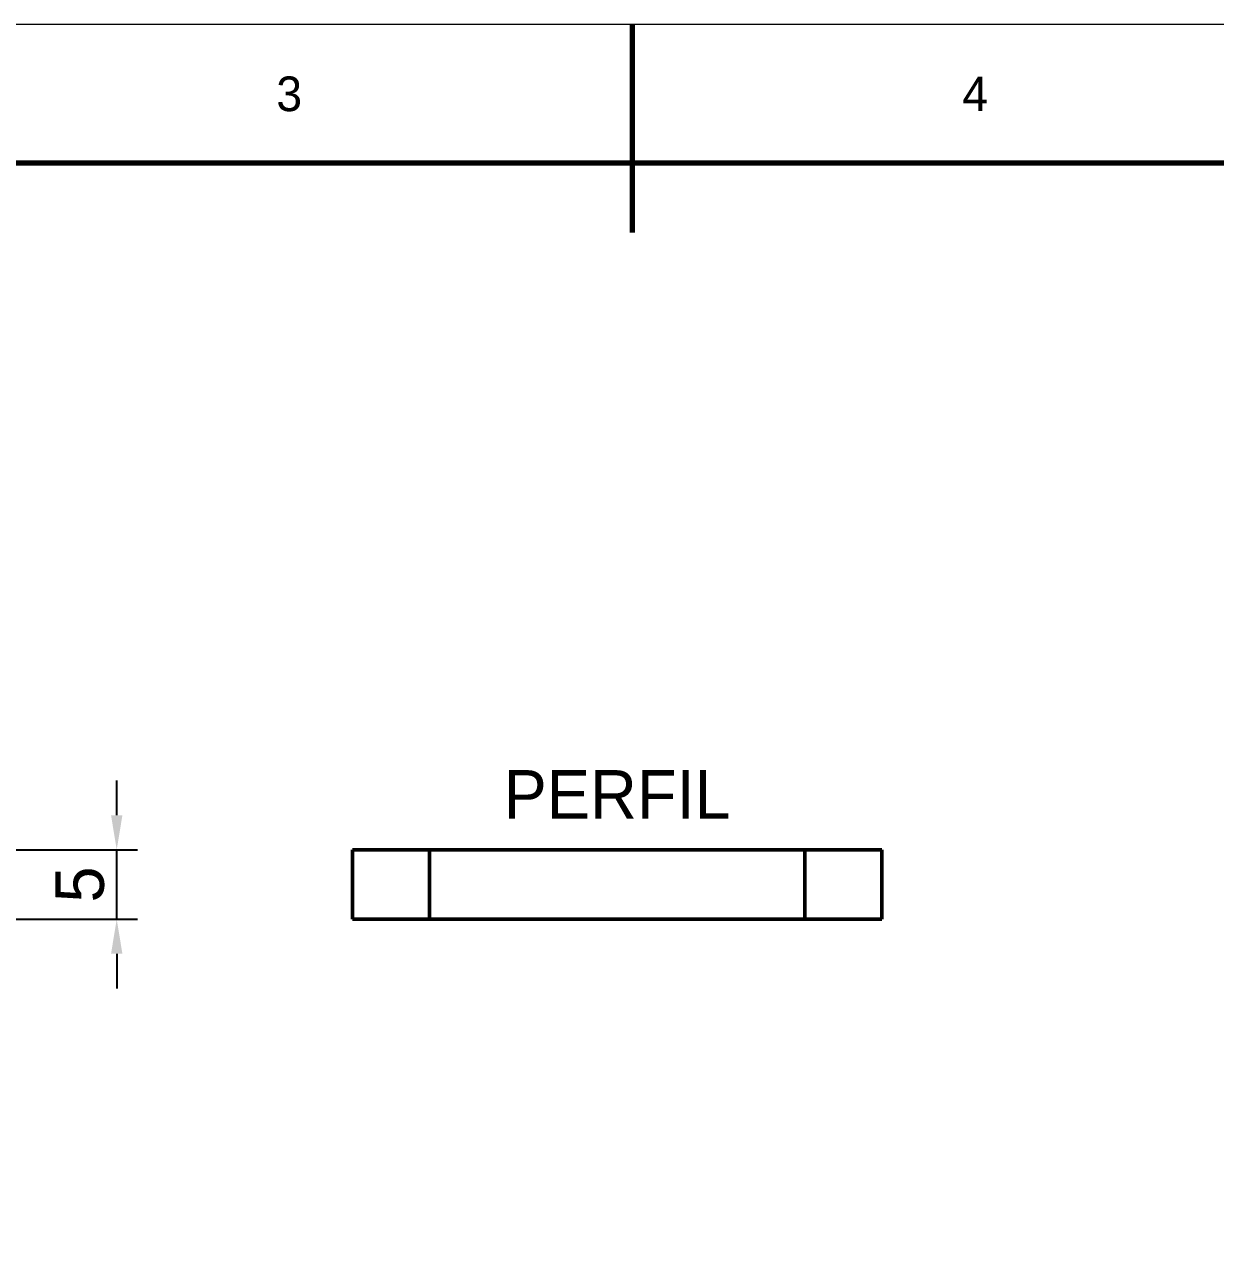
# Model space of a CAD drawing. Header units: millimetres. Extents: x 0 to 297, y 0 to 210.
# Drawn here: x 104.7 to 190.6, y 121.6 to 210 of the extents above; entities that cross this region are included whole.
import ezdxf
from ezdxf.enums import TextEntityAlignment as Align

# ---------------------------------------------------------------- set-up
doc = ezdxf.new("R2010")
doc.units = ezdxf.units.MM
doc.linetypes.add('DASHED', pattern=[1.524, 1.27, -0.254])
for name, color, linetype, lineweight in [('COTAS', 7, 'CONTINUOUS', 25), ('FINA', 7, 'CONTINUOUS', 18), ('NORMA', 7, 'CONTINUOUS', 70), ('OCULTA', 8, 'DASHED', 25), ('TEXTO', 7, 'CONTINUOUS', 25), ('VISIBLE', 7, 'CONTINUOUS', 50)]:
    doc.layers.add(name, color=color, linetype=linetype, lineweight=lineweight)
doc.dimstyles.new('F3D_1000', dxfattribs={"dimtxt": 3.5, "dimasz": 2.5, "dimexe": 1.5, "dimexo": 1, "dimgap": 0.9, "dimtad": 1, "dimdec": 1, "dimdsep": 46, "dimcen": 2.5, "dimazin": 3, "dimtfac": 1, "dimtmove": 0, "dimatfit": 3})

msp = doc.modelspace()

# ---------------------------------------------------------------- linework, layer by layer
at = {"layer": 'FINA'}
msp.add_line((148.5, 200), (148.5, 210), dxfattribs=at)
msp.add_lwpolyline([(0, 0), (297, 0), (297, 210), (0, 210)], close=True, dxfattribs=at)
at = {"layer": 'NORMA'}
msp.add_line((148.5, 210), (148.5, 195), dxfattribs=at)
msp.add_lwpolyline([(20, 10), (287, 10), (287, 200), (20, 200)], close=True, dxfattribs=at)
at = {"layer": 'OCULTA'}
for p, q in [((129.952, 150.464), (128.306, 150.464)), ((131.602, 150.464), (129.952, 150.464)), ((133.256, 150.464), (131.602, 150.464)), ((134.913, 150.464), (133.256, 150.464)), ((134.445, 150.464), (134.441, 150.464)), ((134.459, 150.464), (134.445, 150.464)), ((134.483, 150.464), (134.459, 150.464)), ((134.516, 150.464), (134.483, 150.464)), ((134.557, 150.464), (134.516, 150.464)), ((134.608, 150.464), (134.557, 150.464)), ((134.667, 150.464), (134.608, 150.464)), ((134.735, 150.464), (134.667, 150.464)), ((134.811, 150.464), (134.735, 150.464)), ((134.895, 150.464), (134.811, 150.464)), ((134.987, 150.464), (134.895, 150.464)), ((136.573, 150.464), (134.913, 150.464)), ((135.085, 150.464), (134.987, 150.464)), ((135.19, 150.464), (135.085, 150.464)), ((135.301, 150.464), (135.19, 150.464)), ((135.418, 150.464), (135.301, 150.464)), ((135.541, 150.464), (135.418, 150.464)), ((135.668, 150.464), (135.541, 150.464)), ((135.799, 150.464), (135.668, 150.464)), ((135.933, 150.464), (135.799, 150.464)), ((136.071, 150.464), (135.933, 150.464)), ((136.211, 150.464), (136.071, 150.464)), ((136.353, 150.464), (136.211, 150.464)), ((136.327, 150.464), (136.322, 150.464)), ((136.341, 150.464), (136.327, 150.464)), ((136.364, 150.464), (136.341, 150.464)), ((136.497, 150.464), (136.353, 150.464)), ((136.397, 150.464), (136.364, 150.464)), ((136.439, 150.464), (136.397, 150.464)), ((136.49, 150.464), (136.439, 150.464)), ((136.549, 150.464), (136.49, 150.464)), ((136.641, 150.464), (136.497, 150.464)), ((136.617, 150.464), (136.549, 150.464)), ((138.236, 150.464), (136.573, 150.464)), ((136.693, 150.464), (136.617, 150.464)), ((136.784, 150.464), (136.641, 150.464)), ((136.777, 150.464), (136.693, 150.464)), ((136.868, 150.464), (136.777, 150.464)), ((136.928, 150.464), (136.784, 150.464)), ((136.966, 150.464), (136.868, 150.464)), ((137.07, 150.464), (136.928, 150.464)), ((137.072, 150.464), (136.966, 150.464)), ((137.21, 150.464), (137.07, 150.464)), ((137.183, 150.464), (137.072, 150.464)), ((137.3, 150.464), (137.183, 150.464)), ((137.348, 150.464), (137.21, 150.464)), ((137.422, 150.464), (137.3, 150.464)), ((137.483, 150.464), (137.348, 150.464)), ((137.549, 150.464), (137.422, 150.464)), ((137.483, 150.464), (137.614, 150.464)), ((137.68, 150.464), (137.549, 150.464)), ((137.741, 150.464), (137.614, 150.464)), ((137.815, 150.464), (137.68, 150.464)), ((137.863, 150.464), (137.741, 150.464)), ((137.953, 150.464), (137.815, 150.464)), ((137.863, 150.464), (137.98, 150.464)), ((138.093, 150.464), (137.953, 150.464)), ((138.091, 150.464), (137.98, 150.464)), ((138.196, 150.464), (138.091, 150.464)), ((138.235, 150.464), (138.093, 150.464)), ((138.196, 150.464), (138.295, 150.464)), ((138.378, 150.464), (138.235, 150.464)), ((139.9, 150.464), (138.236, 150.464)), ((138.295, 150.464), (138.386, 150.464)), ((138.522, 150.464), (138.378, 150.464)), ((138.386, 150.464), (138.47, 150.464)), ((138.47, 150.464), (138.546, 150.464)), ((138.666, 150.464), (138.522, 150.464)), ((138.546, 150.464), (138.614, 150.464)), ((138.614, 150.464), (138.673, 150.464)), ((138.809, 150.464), (138.666, 150.464)), ((138.673, 150.464), (138.724, 150.464)), ((138.766, 150.464), (138.724, 150.464)), ((138.766, 150.464), (138.798, 150.464)), ((138.798, 150.464), (138.822, 150.464)), ((138.951, 150.464), (138.809, 150.464)), ((138.822, 150.464), (138.836, 150.464)), ((138.836, 150.464), (138.841, 150.464)), ((139.092, 150.464), (138.951, 150.464)), ((139.229, 150.464), (139.092, 150.464)), ((139.364, 150.464), (139.229, 150.464)), ((139.364, 150.464), (139.495, 150.464)), ((139.622, 150.464), (139.495, 150.464)), ((139.744, 150.464), (139.622, 150.464)), ((139.744, 150.464), (139.861, 150.464)), ((139.973, 150.464), (139.861, 150.464)), ((141.567, 150.464), (139.9, 150.464)), ((139.973, 150.464), (140.078, 150.464)), ((140.078, 150.464), (140.176, 150.464)), ((140.267, 150.464), (140.176, 150.464)), ((140.267, 150.464), (140.351, 150.464)), ((140.351, 150.464), (140.427, 150.464)), ((140.427, 150.464), (140.495, 150.464)), ((140.555, 150.464), (140.495, 150.464)), ((140.555, 150.464), (140.605, 150.464)), ((140.605, 150.464), (140.647, 150.464)), ((140.647, 150.464), (140.68, 150.464)), ((140.68, 150.464), (140.703, 150.464)), ((140.703, 150.464), (140.717, 150.464)), ((140.717, 150.464), (140.722, 150.464)), ((143.234, 150.464), (141.567, 150.464)), ((144.903, 150.464), (143.234, 150.464)), ((146.572, 150.464), (144.903, 150.464)), ((148.242, 150.464), (146.572, 150.464)), ((149.911, 150.464), (148.242, 150.464)), ((151.58, 150.464), (149.911, 150.464)), ((153.247, 150.464), (151.58, 150.464)), ((154.914, 150.464), (153.247, 150.464)), ((154.097, 150.464), (154.092, 150.464)), ((154.111, 150.464), (154.097, 150.464)), ((154.134, 150.464), (154.111, 150.464)), ((154.167, 150.464), (154.134, 150.464)), ((154.209, 150.464), (154.167, 150.464)), ((154.259, 150.464), (154.209, 150.464)), ((154.319, 150.464), (154.259, 150.464)), ((154.387, 150.464), (154.319, 150.464)), ((154.463, 150.464), (154.387, 150.464)), ((154.547, 150.464), (154.463, 150.464)), ((154.638, 150.464), (154.547, 150.464)), ((154.736, 150.464), (154.638, 150.464)), ((154.841, 150.464), (154.736, 150.464)), ((154.953, 150.464), (154.841, 150.464)), ((156.578, 150.464), (154.914, 150.464)), ((155.07, 150.464), (154.953, 150.464)), ((155.192, 150.464), (155.07, 150.464)), ((155.319, 150.464), (155.192, 150.464)), ((155.45, 150.464), (155.319, 150.464)), ((155.585, 150.464), (155.45, 150.464)), ((155.723, 150.464), (155.585, 150.464)), ((155.863, 150.464), (155.723, 150.464)), ((156.005, 150.464), (155.863, 150.464)), ((155.978, 150.464), (155.973, 150.464)), ((155.992, 150.464), (155.978, 150.464)), ((156.016, 150.464), (155.992, 150.464)), ((156.148, 150.464), (156.005, 150.464)), ((156.048, 150.464), (156.016, 150.464)), ((156.09, 150.464), (156.048, 150.464)), ((156.141, 150.464), (156.09, 150.464)), ((156.2, 150.464), (156.141, 150.464)), ((156.292, 150.464), (156.148, 150.464)), ((156.268, 150.464), (156.2, 150.464)), ((156.344, 150.464), (156.268, 150.464)), ((156.436, 150.464), (156.292, 150.464)), ((156.428, 150.464), (156.344, 150.464)), ((156.519, 150.464), (156.428, 150.464)), ((156.579, 150.464), (156.436, 150.464)), ((156.618, 150.464), (156.519, 150.464)), ((158.241, 150.464), (156.578, 150.464)), ((156.721, 150.464), (156.579, 150.464)), ((156.723, 150.464), (156.618, 150.464)), ((156.721, 150.464), (156.861, 150.464)), ((156.834, 150.464), (156.723, 150.464)), ((156.951, 150.464), (156.834, 150.464)), ((156.999, 150.464), (156.861, 150.464)), ((157.073, 150.464), (156.951, 150.464)), ((157.134, 150.464), (156.999, 150.464)), ((157.2, 150.464), (157.073, 150.464)), ((157.134, 150.464), (157.265, 150.464)), ((157.332, 150.464), (157.2, 150.464)), ((157.265, 150.464), (157.392, 150.464)), ((157.466, 150.464), (157.332, 150.464)), ((157.392, 150.464), (157.514, 150.464)), ((157.604, 150.464), (157.466, 150.464)), ((157.631, 150.464), (157.514, 150.464)), ((157.744, 150.464), (157.604, 150.464)), ((157.743, 150.464), (157.631, 150.464)), ((157.743, 150.464), (157.848, 150.464)), ((157.886, 150.464), (157.744, 150.464)), ((157.848, 150.464), (157.946, 150.464)), ((158.03, 150.464), (157.886, 150.464)), ((157.946, 150.464), (158.037, 150.464)), ((158.173, 150.464), (158.03, 150.464)), ((158.037, 150.464), (158.121, 150.464)), ((158.197, 150.464), (158.121, 150.464)), ((158.317, 150.464), (158.173, 150.464)), ((158.197, 150.464), (158.265, 150.464)), ((159.901, 150.464), (158.241, 150.464)), ((158.265, 150.464), (158.324, 150.464)), ((158.461, 150.464), (158.317, 150.464)), ((158.324, 150.464), (158.375, 150.464)), ((158.375, 150.464), (158.417, 150.464)), ((158.417, 150.464), (158.45, 150.464)), ((158.473, 150.464), (158.45, 150.464)), ((158.461, 150.464), (158.603, 150.464)), ((158.473, 150.464), (158.487, 150.464)), ((158.487, 150.464), (158.492, 150.464)), ((158.743, 150.464), (158.603, 150.464)), ((158.881, 150.464), (158.743, 150.464)), ((159.015, 150.464), (158.881, 150.464)), ((159.015, 150.464), (159.147, 150.464)), ((159.273, 150.464), (159.147, 150.464)), ((159.396, 150.464), (159.273, 150.464)), ((159.396, 150.464), (159.513, 150.464)), ((159.513, 150.464), (159.624, 150.464)), ((159.729, 150.464), (159.624, 150.464)), ((159.729, 150.464), (159.828, 150.464)), ((159.828, 150.464), (159.919, 150.464)), ((161.558, 150.464), (159.901, 150.464)), ((159.919, 150.464), (160.003, 150.464)), ((160.003, 150.464), (160.079, 150.464)), ((160.079, 150.464), (160.147, 150.464)), ((160.147, 150.464), (160.206, 150.464)), ((160.206, 150.464), (160.257, 150.464)), ((160.257, 150.464), (160.299, 150.464)), ((160.299, 150.464), (160.331, 150.464)), ((160.331, 150.464), (160.355, 150.464)), ((160.355, 150.464), (160.369, 150.464)), ((160.369, 150.464), (160.373, 150.464)), ((163.212, 150.464), (161.558, 150.464)), ((164.862, 150.464), (163.212, 150.464)), ((166.508, 150.464), (164.862, 150.464)), ((129.952, 145.464), (128.306, 145.464)), ((131.602, 145.464), (129.952, 145.464)), ((133.256, 145.464), (131.602, 145.464)), ((134.913, 145.464), (133.256, 145.464)), ((134.445, 145.464), (134.441, 145.464)), ((134.459, 145.464), (134.445, 145.464)), ((134.483, 145.464), (134.459, 145.464)), ((134.516, 145.464), (134.483, 145.464)), ((134.557, 145.464), (134.516, 145.464)), ((134.608, 145.464), (134.557, 145.464)), ((134.667, 145.464), (134.608, 145.464)), ((134.735, 145.464), (134.667, 145.464)), ((134.811, 145.464), (134.735, 145.464)), ((134.895, 145.464), (134.811, 145.464)), ((134.987, 145.464), (134.895, 145.464)), ((136.573, 145.464), (134.913, 145.464)), ((135.085, 145.464), (134.987, 145.464)), ((135.19, 145.464), (135.085, 145.464)), ((135.301, 145.464), (135.19, 145.464)), ((135.418, 145.464), (135.301, 145.464)), ((135.541, 145.464), (135.418, 145.464)), ((135.668, 145.464), (135.541, 145.464)), ((135.799, 145.464), (135.668, 145.464)), ((135.933, 145.464), (135.799, 145.464)), ((136.071, 145.464), (135.933, 145.464)), ((136.211, 145.464), (136.071, 145.464)), ((136.353, 145.464), (136.211, 145.464)), ((136.327, 145.464), (136.322, 145.464)), ((136.341, 145.464), (136.327, 145.464)), ((136.364, 145.464), (136.341, 145.464)), ((136.497, 145.464), (136.353, 145.464)), ((136.397, 145.464), (136.364, 145.464)), ((136.439, 145.464), (136.397, 145.464)), ((136.49, 145.464), (136.439, 145.464)), ((136.549, 145.464), (136.49, 145.464)), ((136.641, 145.464), (136.497, 145.464)), ((136.617, 145.464), (136.549, 145.464)), ((138.236, 145.464), (136.573, 145.464)), ((136.693, 145.464), (136.617, 145.464)), ((136.784, 145.464), (136.641, 145.464)), ((136.777, 145.464), (136.693, 145.464)), ((136.868, 145.464), (136.777, 145.464)), ((136.928, 145.464), (136.784, 145.464)), ((136.966, 145.464), (136.868, 145.464)), ((137.07, 145.464), (136.928, 145.464)), ((137.072, 145.464), (136.966, 145.464)), ((137.21, 145.464), (137.07, 145.464)), ((137.183, 145.464), (137.072, 145.464)), ((137.3, 145.464), (137.183, 145.464)), ((137.348, 145.464), (137.21, 145.464)), ((137.422, 145.464), (137.3, 145.464)), ((137.483, 145.464), (137.348, 145.464)), ((137.549, 145.464), (137.422, 145.464)), ((137.483, 145.464), (137.614, 145.464)), ((137.68, 145.464), (137.549, 145.464)), ((137.741, 145.464), (137.614, 145.464)), ((137.815, 145.464), (137.68, 145.464)), ((137.863, 145.464), (137.741, 145.464)), ((137.953, 145.464), (137.815, 145.464)), ((137.863, 145.464), (137.98, 145.464)), ((138.093, 145.464), (137.953, 145.464)), ((138.091, 145.464), (137.98, 145.464)), ((138.196, 145.464), (138.091, 145.464)), ((138.235, 145.464), (138.093, 145.464)), ((138.196, 145.464), (138.295, 145.464)), ((138.378, 145.464), (138.235, 145.464)), ((139.9, 145.464), (138.236, 145.464)), ((138.295, 145.464), (138.386, 145.464)), ((138.522, 145.464), (138.378, 145.464)), ((138.386, 145.464), (138.47, 145.464)), ((138.47, 145.464), (138.546, 145.464)), ((138.666, 145.464), (138.522, 145.464)), ((138.546, 145.464), (138.614, 145.464)), ((138.614, 145.464), (138.673, 145.464)), ((138.809, 145.464), (138.666, 145.464)), ((138.673, 145.464), (138.724, 145.464)), ((138.766, 145.464), (138.724, 145.464)), ((138.766, 145.464), (138.798, 145.464)), ((138.798, 145.464), (138.822, 145.464)), ((138.951, 145.464), (138.809, 145.464)), ((138.822, 145.464), (138.836, 145.464)), ((138.836, 145.464), (138.841, 145.464)), ((139.092, 145.464), (138.951, 145.464)), ((139.229, 145.464), (139.092, 145.464)), ((139.364, 145.464), (139.229, 145.464)), ((139.364, 145.464), (139.495, 145.464)), ((139.622, 145.464), (139.495, 145.464)), ((139.744, 145.464), (139.622, 145.464)), ((139.744, 145.464), (139.861, 145.464)), ((139.973, 145.464), (139.861, 145.464)), ((141.567, 145.464), (139.9, 145.464)), ((139.973, 145.464), (140.078, 145.464)), ((140.078, 145.464), (140.176, 145.464)), ((140.267, 145.464), (140.176, 145.464)), ((140.267, 145.464), (140.351, 145.464)), ((140.351, 145.464), (140.427, 145.464)), ((140.427, 145.464), (140.495, 145.464)), ((140.555, 145.464), (140.495, 145.464)), ((140.555, 145.464), (140.605, 145.464)), ((140.605, 145.464), (140.647, 145.464)), ((140.647, 145.464), (140.68, 145.464)), ((140.68, 145.464), (140.703, 145.464)), ((140.703, 145.464), (140.717, 145.464)), ((140.717, 145.464), (140.722, 145.464)), ((143.234, 145.464), (141.567, 145.464)), ((144.903, 145.464), (143.234, 145.464)), ((146.572, 145.464), (144.903, 145.464)), ((148.242, 145.464), (146.572, 145.464)), ((149.911, 145.464), (148.242, 145.464)), ((151.58, 145.464), (149.911, 145.464)), ((153.247, 145.464), (151.58, 145.464)), ((154.914, 145.464), (153.247, 145.464)), ((154.097, 145.464), (154.092, 145.464)), ((154.111, 145.464), (154.097, 145.464)), ((154.134, 145.464), (154.111, 145.464)), ((154.167, 145.464), (154.134, 145.464)), ((154.209, 145.464), (154.167, 145.464)), ((154.259, 145.464), (154.209, 145.464)), ((154.319, 145.464), (154.259, 145.464)), ((154.387, 145.464), (154.319, 145.464)), ((154.463, 145.464), (154.387, 145.464)), ((154.547, 145.464), (154.463, 145.464)), ((154.638, 145.464), (154.547, 145.464)), ((154.736, 145.464), (154.638, 145.464)), ((154.841, 145.464), (154.736, 145.464)), ((154.953, 145.464), (154.841, 145.464)), ((156.578, 145.464), (154.914, 145.464)), ((155.07, 145.464), (154.953, 145.464)), ((155.192, 145.464), (155.07, 145.464)), ((155.319, 145.464), (155.192, 145.464)), ((155.45, 145.464), (155.319, 145.464)), ((155.585, 145.464), (155.45, 145.464)), ((155.723, 145.464), (155.585, 145.464)), ((155.863, 145.464), (155.723, 145.464)), ((156.005, 145.464), (155.863, 145.464)), ((155.978, 145.464), (155.973, 145.464)), ((155.992, 145.464), (155.978, 145.464)), ((156.016, 145.464), (155.992, 145.464)), ((156.148, 145.464), (156.005, 145.464)), ((156.048, 145.464), (156.016, 145.464)), ((156.09, 145.464), (156.048, 145.464)), ((156.141, 145.464), (156.09, 145.464)), ((156.2, 145.464), (156.141, 145.464)), ((156.292, 145.464), (156.148, 145.464)), ((156.268, 145.464), (156.2, 145.464)), ((156.344, 145.464), (156.268, 145.464)), ((156.436, 145.464), (156.292, 145.464)), ((156.428, 145.464), (156.344, 145.464)), ((156.519, 145.464), (156.428, 145.464)), ((156.579, 145.464), (156.436, 145.464)), ((156.618, 145.464), (156.519, 145.464)), ((158.241, 145.464), (156.578, 145.464)), ((156.721, 145.464), (156.579, 145.464)), ((156.723, 145.464), (156.618, 145.464)), ((156.721, 145.464), (156.861, 145.464)), ((156.834, 145.464), (156.723, 145.464)), ((156.951, 145.464), (156.834, 145.464)), ((156.999, 145.464), (156.861, 145.464)), ((157.073, 145.464), (156.951, 145.464)), ((157.134, 145.464), (156.999, 145.464)), ((157.2, 145.464), (157.073, 145.464)), ((157.134, 145.464), (157.265, 145.464)), ((157.332, 145.464), (157.2, 145.464)), ((157.265, 145.464), (157.392, 145.464)), ((157.466, 145.464), (157.332, 145.464)), ((157.392, 145.464), (157.514, 145.464)), ((157.604, 145.464), (157.466, 145.464)), ((157.631, 145.464), (157.514, 145.464)), ((157.744, 145.464), (157.604, 145.464)), ((157.743, 145.464), (157.631, 145.464)), ((157.743, 145.464), (157.848, 145.464)), ((157.886, 145.464), (157.744, 145.464)), ((157.848, 145.464), (157.946, 145.464)), ((158.03, 145.464), (157.886, 145.464)), ((157.946, 145.464), (158.037, 145.464)), ((158.173, 145.464), (158.03, 145.464)), ((158.037, 145.464), (158.121, 145.464)), ((158.197, 145.464), (158.121, 145.464)), ((158.317, 145.464), (158.173, 145.464)), ((158.197, 145.464), (158.265, 145.464)), ((159.901, 145.464), (158.241, 145.464)), ((158.265, 145.464), (158.324, 145.464)), ((158.461, 145.464), (158.317, 145.464)), ((158.324, 145.464), (158.375, 145.464)), ((158.375, 145.464), (158.417, 145.464)), ((158.417, 145.464), (158.45, 145.464)), ((158.473, 145.464), (158.45, 145.464)), ((158.461, 145.464), (158.603, 145.464)), ((158.473, 145.464), (158.487, 145.464)), ((158.487, 145.464), (158.492, 145.464)), ((158.743, 145.464), (158.603, 145.464)), ((158.881, 145.464), (158.743, 145.464)), ((159.015, 145.464), (158.881, 145.464)), ((159.015, 145.464), (159.147, 145.464)), ((159.273, 145.464), (159.147, 145.464)), ((159.396, 145.464), (159.273, 145.464)), ((159.396, 145.464), (159.513, 145.464)), ((159.513, 145.464), (159.624, 145.464)), ((159.729, 145.464), (159.624, 145.464)), ((159.729, 145.464), (159.828, 145.464)), ((159.828, 145.464), (159.919, 145.464)), ((161.558, 145.464), (159.901, 145.464)), ((159.919, 145.464), (160.003, 145.464)), ((160.003, 145.464), (160.079, 145.464)), ((160.079, 145.464), (160.147, 145.464)), ((160.147, 145.464), (160.206, 145.464)), ((160.206, 145.464), (160.257, 145.464)), ((160.257, 145.464), (160.299, 145.464)), ((160.299, 145.464), (160.331, 145.464)), ((160.331, 145.464), (160.355, 145.464)), ((160.355, 145.464), (160.369, 145.464)), ((160.369, 145.464), (160.373, 145.464)), ((163.212, 145.464), (161.558, 145.464)), ((164.862, 145.464), (163.212, 145.464)), ((166.508, 145.464), (164.862, 145.464))]:
    msp.add_line(p, q, dxfattribs=at)
at = {"layer": 'VISIBLE'}
for p, q in [((133.862, 150.464), (128.306, 150.464)), ((128.306, 145.464), (128.306, 150.464)), ((128.306, 145.464), (128.306, 150.464)), ((128.306, 150.464), (128.306, 150.464)), ((128.306, 150.464), (128.306, 150.464)), ((128.306, 150.464), (166.508, 150.464)), ((133.862, 145.464), (133.862, 150.464)), ((135.03, 150.464), (133.862, 150.464)), ((134.441, 150.464), (134.445, 150.464)), ((134.445, 150.464), (134.459, 150.464)), ((134.459, 150.464), (134.483, 150.464)), ((134.483, 150.464), (134.516, 150.464)), ((134.516, 150.464), (134.557, 150.464)), ((134.557, 150.464), (134.608, 150.464)), ((134.608, 150.464), (134.667, 150.464)), ((134.667, 150.464), (134.735, 150.464)), ((134.735, 150.464), (134.811, 150.464)), ((134.895, 150.464), (134.811, 150.464)), ((134.895, 150.464), (134.987, 150.464)), ((134.987, 150.464), (135.085, 150.464)), ((136.2, 150.464), (135.03, 150.464)), ((135.085, 150.464), (135.19, 150.464)), ((135.19, 150.464), (135.301, 150.464)), ((135.418, 150.464), (135.301, 150.464)), ((135.541, 150.464), (135.418, 150.464)), ((135.668, 150.464), (135.541, 150.464)), ((135.799, 150.464), (135.668, 150.464)), ((135.933, 150.464), (135.799, 150.464)), ((136.071, 150.464), (135.933, 150.464)), ((136.211, 150.464), (136.071, 150.464)), ((137.373, 150.464), (136.2, 150.464)), ((136.353, 150.464), (136.211, 150.464)), ((136.322, 150.464), (136.327, 150.464)), ((136.327, 150.464), (136.341, 150.464)), ((136.341, 150.464), (136.364, 150.464)), ((136.497, 150.464), (136.353, 150.464)), ((136.364, 150.464), (136.397, 150.464)), ((136.397, 150.464), (136.439, 150.464)), ((136.439, 150.464), (136.49, 150.464)), ((136.49, 150.464), (136.549, 150.464)), ((136.641, 150.464), (136.497, 150.464)), ((136.549, 150.464), (136.617, 150.464)), ((136.693, 150.464), (136.617, 150.464)), ((136.784, 150.464), (136.641, 150.464)), ((136.693, 150.464), (136.777, 150.464)), ((136.777, 150.464), (136.868, 150.464)), ((136.928, 150.464), (136.784, 150.464)), ((136.966, 150.464), (136.868, 150.464)), ((137.07, 150.464), (136.928, 150.464)), ((136.966, 150.464), (137.072, 150.464)), ((137.21, 150.464), (137.07, 150.464)), ((137.072, 150.464), (137.183, 150.464)), ((137.3, 150.464), (137.183, 150.464)), ((137.348, 150.464), (137.21, 150.464)), ((137.3, 150.464), (137.422, 150.464)), ((137.483, 150.464), (137.348, 150.464)), ((138.548, 150.464), (137.373, 150.464)), ((137.422, 150.464), (137.549, 150.464)), ((137.614, 150.464), (137.483, 150.464)), ((137.68, 150.464), (137.549, 150.464)), ((137.741, 150.464), (137.614, 150.464)), ((137.815, 150.464), (137.68, 150.464)), ((137.863, 150.464), (137.741, 150.464)), ((137.953, 150.464), (137.815, 150.464)), ((137.98, 150.464), (137.863, 150.464)), ((137.953, 150.464), (138.093, 150.464)), ((138.091, 150.464), (137.98, 150.464)), ((138.196, 150.464), (138.091, 150.464)), ((138.235, 150.464), (138.093, 150.464)), ((138.295, 150.464), (138.196, 150.464)), ((138.378, 150.464), (138.235, 150.464)), ((138.386, 150.464), (138.295, 150.464)), ((138.522, 150.464), (138.378, 150.464)), ((138.47, 150.464), (138.386, 150.464)), ((138.546, 150.464), (138.47, 150.464)), ((138.666, 150.464), (138.522, 150.464)), ((138.614, 150.464), (138.546, 150.464)), ((139.725, 150.464), (138.548, 150.464)), ((138.673, 150.464), (138.614, 150.464)), ((138.809, 150.464), (138.666, 150.464)), ((138.724, 150.464), (138.673, 150.464)), ((138.766, 150.464), (138.724, 150.464)), ((138.798, 150.464), (138.766, 150.464)), ((138.822, 150.464), (138.798, 150.464)), ((138.951, 150.464), (138.809, 150.464)), ((138.836, 150.464), (138.822, 150.464)), ((138.841, 150.464), (138.836, 150.464)), ((139.092, 150.464), (138.951, 150.464)), ((139.229, 150.464), (139.092, 150.464)), ((139.364, 150.464), (139.229, 150.464)), ((139.495, 150.464), (139.364, 150.464)), ((139.622, 150.464), (139.495, 150.464)), ((139.744, 150.464), (139.622, 150.464)), ((140.904, 150.464), (139.725, 150.464)), ((139.861, 150.464), (139.744, 150.464)), ((139.973, 150.464), (139.861, 150.464)), ((140.078, 150.464), (139.973, 150.464)), ((140.176, 150.464), (140.078, 150.464)), ((140.267, 150.464), (140.176, 150.464)), ((140.351, 150.464), (140.267, 150.464)), ((140.427, 150.464), (140.351, 150.464)), ((140.495, 150.464), (140.427, 150.464)), ((140.555, 150.464), (140.495, 150.464)), ((140.605, 150.464), (140.555, 150.464)), ((140.647, 150.464), (140.605, 150.464)), ((140.68, 150.464), (140.647, 150.464)), ((140.703, 150.464), (140.68, 150.464)), ((140.717, 150.464), (140.703, 150.464)), ((140.722, 150.464), (140.717, 150.464)), ((142.084, 150.464), (140.904, 150.464)), ((143.266, 150.464), (142.084, 150.464)), ((144.448, 150.464), (143.266, 150.464)), ((145.632, 150.464), (144.448, 150.464)), ((146.815, 150.464), (145.632, 150.464)), ((147.999, 150.464), (146.815, 150.464)), ((149.183, 150.464), (147.999, 150.464)), ((150.366, 150.464), (149.183, 150.464)), ((151.548, 150.464), (150.366, 150.464)), ((152.73, 150.464), (151.548, 150.464)), ((153.91, 150.464), (152.73, 150.464)), ((155.089, 150.464), (153.91, 150.464)), ((154.092, 150.464), (154.097, 150.464)), ((154.097, 150.464), (154.111, 150.464)), ((154.111, 150.464), (154.134, 150.464)), ((154.134, 150.464), (154.167, 150.464)), ((154.167, 150.464), (154.209, 150.464)), ((154.209, 150.464), (154.259, 150.464)), ((154.319, 150.464), (154.259, 150.464)), ((154.319, 150.464), (154.387, 150.464)), ((154.463, 150.464), (154.387, 150.464)), ((154.463, 150.464), (154.547, 150.464)), ((154.638, 150.464), (154.547, 150.464)), ((154.638, 150.464), (154.736, 150.464)), ((154.736, 150.464), (154.841, 150.464)), ((154.953, 150.464), (154.841, 150.464)), ((155.07, 150.464), (154.953, 150.464)), ((155.192, 150.464), (155.07, 150.464)), ((156.266, 150.464), (155.089, 150.464)), ((155.319, 150.464), (155.192, 150.464)), ((155.319, 150.464), (155.45, 150.464)), ((155.585, 150.464), (155.45, 150.464)), ((155.723, 150.464), (155.585, 150.464)), ((155.863, 150.464), (155.723, 150.464)), ((156.005, 150.464), (155.863, 150.464)), ((155.973, 150.464), (155.978, 150.464)), ((155.978, 150.464), (155.992, 150.464)), ((155.992, 150.464), (156.016, 150.464)), ((156.148, 150.464), (156.005, 150.464)), ((156.016, 150.464), (156.048, 150.464)), ((156.09, 150.464), (156.048, 150.464)), ((156.09, 150.464), (156.141, 150.464)), ((156.141, 150.464), (156.2, 150.464)), ((156.292, 150.464), (156.148, 150.464)), ((156.2, 150.464), (156.268, 150.464)), ((157.441, 150.464), (156.266, 150.464)), ((156.268, 150.464), (156.344, 150.464)), ((156.436, 150.464), (156.292, 150.464)), ((156.428, 150.464), (156.344, 150.464)), ((156.428, 150.464), (156.519, 150.464)), ((156.579, 150.464), (156.436, 150.464)), ((156.519, 150.464), (156.618, 150.464)), ((156.721, 150.464), (156.579, 150.464)), ((156.618, 150.464), (156.723, 150.464)), ((156.861, 150.464), (156.721, 150.464)), ((156.723, 150.464), (156.834, 150.464)), ((156.834, 150.464), (156.951, 150.464)), ((156.999, 150.464), (156.861, 150.464)), ((157.073, 150.464), (156.951, 150.464)), ((157.134, 150.464), (156.999, 150.464)), ((157.2, 150.464), (157.073, 150.464)), ((157.265, 150.464), (157.134, 150.464)), ((157.332, 150.464), (157.2, 150.464)), ((157.392, 150.464), (157.265, 150.464)), ((157.466, 150.464), (157.332, 150.464)), ((157.514, 150.464), (157.392, 150.464)), ((158.614, 150.464), (157.441, 150.464)), ((157.604, 150.464), (157.466, 150.464)), ((157.631, 150.464), (157.514, 150.464)), ((157.744, 150.464), (157.604, 150.464)), ((157.743, 150.464), (157.631, 150.464)), ((157.848, 150.464), (157.743, 150.464)), ((157.886, 150.464), (157.744, 150.464)), ((157.946, 150.464), (157.848, 150.464)), ((158.03, 150.464), (157.886, 150.464)), ((158.037, 150.464), (157.946, 150.464)), ((158.173, 150.464), (158.03, 150.464)), ((158.121, 150.464), (158.037, 150.464)), ((158.197, 150.464), (158.121, 150.464)), ((158.317, 150.464), (158.173, 150.464)), ((158.265, 150.464), (158.197, 150.464)), ((158.324, 150.464), (158.265, 150.464)), ((158.461, 150.464), (158.317, 150.464)), ((158.375, 150.464), (158.324, 150.464)), ((158.417, 150.464), (158.375, 150.464)), ((158.45, 150.464), (158.417, 150.464)), ((158.473, 150.464), (158.45, 150.464)), ((158.603, 150.464), (158.461, 150.464)), ((158.487, 150.464), (158.473, 150.464)), ((158.492, 150.464), (158.487, 150.464)), ((158.743, 150.464), (158.603, 150.464)), ((159.784, 150.464), (158.614, 150.464)), ((158.881, 150.464), (158.743, 150.464)), ((159.015, 150.464), (158.881, 150.464)), ((159.147, 150.464), (159.015, 150.464)), ((159.273, 150.464), (159.147, 150.464)), ((159.396, 150.464), (159.273, 150.464)), ((159.513, 150.464), (159.396, 150.464)), ((159.624, 150.464), (159.513, 150.464)), ((159.729, 150.464), (159.624, 150.464)), ((159.828, 150.464), (159.729, 150.464)), ((160.952, 150.464), (159.784, 150.464)), ((159.919, 150.464), (159.828, 150.464)), ((160.003, 150.464), (159.919, 150.464)), ((160.079, 150.464), (160.003, 150.464)), ((160.147, 150.464), (160.079, 150.464)), ((160.206, 150.464), (160.147, 150.464)), ((160.257, 150.464), (160.206, 150.464)), ((160.299, 150.464), (160.257, 150.464)), ((160.331, 150.464), (160.299, 150.464)), ((160.355, 150.464), (160.331, 150.464)), ((160.369, 150.464), (160.355, 150.464)), ((160.373, 150.464), (160.369, 150.464)), ((160.952, 145.464), (160.952, 150.464)), ((160.952, 150.464), (166.508, 150.464)), ((166.508, 145.464), (166.508, 150.464)), ((166.508, 150.464), (166.508, 150.464)), ((166.508, 150.464), (166.508, 150.464)), ((166.508, 150.464), (166.508, 145.464)), ((133.862, 145.464), (128.306, 145.464)), ((128.306, 145.464), (128.306, 145.464)), ((166.508, 145.464), (128.306, 145.464)), ((128.306, 145.464), (128.306, 145.464)), ((135.03, 145.464), (133.862, 145.464)), ((134.441, 145.464), (134.445, 145.464)), ((134.445, 145.464), (134.459, 145.464)), ((134.459, 145.464), (134.483, 145.464)), ((134.483, 145.464), (134.516, 145.464)), ((134.516, 145.464), (134.557, 145.464)), ((134.557, 145.464), (134.608, 145.464)), ((134.608, 145.464), (134.667, 145.464)), ((134.667, 145.464), (134.735, 145.464)), ((134.735, 145.464), (134.811, 145.464)), ((134.895, 145.464), (134.811, 145.464)), ((134.895, 145.464), (134.987, 145.464)), ((134.987, 145.464), (135.085, 145.464)), ((136.2, 145.464), (135.03, 145.464)), ((135.085, 145.464), (135.19, 145.464)), ((135.19, 145.464), (135.301, 145.464)), ((135.418, 145.464), (135.301, 145.464)), ((135.541, 145.464), (135.418, 145.464)), ((135.668, 145.464), (135.541, 145.464)), ((135.799, 145.464), (135.668, 145.464)), ((135.933, 145.464), (135.799, 145.464)), ((136.071, 145.464), (135.933, 145.464)), ((136.211, 145.464), (136.071, 145.464)), ((137.373, 145.464), (136.2, 145.464)), ((136.353, 145.464), (136.211, 145.464)), ((136.322, 145.464), (136.327, 145.464)), ((136.327, 145.464), (136.341, 145.464)), ((136.341, 145.464), (136.364, 145.464)), ((136.497, 145.464), (136.353, 145.464)), ((136.364, 145.464), (136.397, 145.464)), ((136.397, 145.464), (136.439, 145.464)), ((136.439, 145.464), (136.49, 145.464)), ((136.49, 145.464), (136.549, 145.464)), ((136.641, 145.464), (136.497, 145.464)), ((136.549, 145.464), (136.617, 145.464)), ((136.693, 145.464), (136.617, 145.464)), ((136.784, 145.464), (136.641, 145.464)), ((136.693, 145.464), (136.777, 145.464)), ((136.777, 145.464), (136.868, 145.464)), ((136.928, 145.464), (136.784, 145.464)), ((136.966, 145.464), (136.868, 145.464)), ((137.07, 145.464), (136.928, 145.464)), ((136.966, 145.464), (137.072, 145.464)), ((137.21, 145.464), (137.07, 145.464)), ((137.072, 145.464), (137.183, 145.464)), ((137.3, 145.464), (137.183, 145.464)), ((137.348, 145.464), (137.21, 145.464)), ((137.3, 145.464), (137.422, 145.464)), ((137.483, 145.464), (137.348, 145.464)), ((138.548, 145.464), (137.373, 145.464)), ((137.422, 145.464), (137.549, 145.464)), ((137.614, 145.464), (137.483, 145.464)), ((137.68, 145.464), (137.549, 145.464)), ((137.741, 145.464), (137.614, 145.464)), ((137.815, 145.464), (137.68, 145.464)), ((137.863, 145.464), (137.741, 145.464)), ((137.953, 145.464), (137.815, 145.464)), ((137.98, 145.464), (137.863, 145.464)), ((137.953, 145.464), (138.093, 145.464)), ((138.091, 145.464), (137.98, 145.464)), ((138.196, 145.464), (138.091, 145.464)), ((138.235, 145.464), (138.093, 145.464)), ((138.295, 145.464), (138.196, 145.464)), ((138.378, 145.464), (138.235, 145.464)), ((138.386, 145.464), (138.295, 145.464)), ((138.522, 145.464), (138.378, 145.464)), ((138.47, 145.464), (138.386, 145.464)), ((138.546, 145.464), (138.47, 145.464)), ((138.666, 145.464), (138.522, 145.464)), ((138.614, 145.464), (138.546, 145.464)), ((139.725, 145.464), (138.548, 145.464)), ((138.673, 145.464), (138.614, 145.464)), ((138.809, 145.464), (138.666, 145.464)), ((138.724, 145.464), (138.673, 145.464)), ((138.766, 145.464), (138.724, 145.464)), ((138.798, 145.464), (138.766, 145.464)), ((138.822, 145.464), (138.798, 145.464)), ((138.951, 145.464), (138.809, 145.464)), ((138.836, 145.464), (138.822, 145.464)), ((138.841, 145.464), (138.836, 145.464)), ((139.092, 145.464), (138.951, 145.464)), ((139.229, 145.464), (139.092, 145.464)), ((139.364, 145.464), (139.229, 145.464)), ((139.495, 145.464), (139.364, 145.464)), ((139.622, 145.464), (139.495, 145.464)), ((139.744, 145.464), (139.622, 145.464)), ((140.904, 145.464), (139.725, 145.464)), ((139.861, 145.464), (139.744, 145.464)), ((139.973, 145.464), (139.861, 145.464)), ((140.078, 145.464), (139.973, 145.464)), ((140.176, 145.464), (140.078, 145.464)), ((140.267, 145.464), (140.176, 145.464)), ((140.351, 145.464), (140.267, 145.464)), ((140.427, 145.464), (140.351, 145.464)), ((140.495, 145.464), (140.427, 145.464)), ((140.555, 145.464), (140.495, 145.464)), ((140.605, 145.464), (140.555, 145.464)), ((140.647, 145.464), (140.605, 145.464)), ((140.68, 145.464), (140.647, 145.464)), ((140.703, 145.464), (140.68, 145.464)), ((140.717, 145.464), (140.703, 145.464)), ((140.722, 145.464), (140.717, 145.464)), ((142.084, 145.464), (140.904, 145.464)), ((143.266, 145.464), (142.084, 145.464)), ((144.448, 145.464), (143.266, 145.464)), ((145.632, 145.464), (144.448, 145.464)), ((146.815, 145.464), (145.632, 145.464)), ((147.999, 145.464), (146.815, 145.464)), ((149.183, 145.464), (147.999, 145.464)), ((150.366, 145.464), (149.183, 145.464)), ((151.548, 145.464), (150.366, 145.464)), ((152.73, 145.464), (151.548, 145.464)), ((153.91, 145.464), (152.73, 145.464)), ((155.089, 145.464), (153.91, 145.464)), ((154.092, 145.464), (154.097, 145.464)), ((154.097, 145.464), (154.111, 145.464)), ((154.111, 145.464), (154.134, 145.464)), ((154.134, 145.464), (154.167, 145.464)), ((154.167, 145.464), (154.209, 145.464)), ((154.209, 145.464), (154.259, 145.464)), ((154.319, 145.464), (154.259, 145.464)), ((154.319, 145.464), (154.387, 145.464)), ((154.463, 145.464), (154.387, 145.464)), ((154.463, 145.464), (154.547, 145.464)), ((154.638, 145.464), (154.547, 145.464)), ((154.638, 145.464), (154.736, 145.464)), ((154.736, 145.464), (154.841, 145.464)), ((154.953, 145.464), (154.841, 145.464)), ((155.07, 145.464), (154.953, 145.464)), ((155.192, 145.464), (155.07, 145.464)), ((156.266, 145.464), (155.089, 145.464)), ((155.319, 145.464), (155.192, 145.464)), ((155.319, 145.464), (155.45, 145.464)), ((155.585, 145.464), (155.45, 145.464)), ((155.723, 145.464), (155.585, 145.464)), ((155.863, 145.464), (155.723, 145.464)), ((156.005, 145.464), (155.863, 145.464)), ((155.973, 145.464), (155.978, 145.464)), ((155.978, 145.464), (155.992, 145.464)), ((155.992, 145.464), (156.016, 145.464)), ((156.148, 145.464), (156.005, 145.464)), ((156.016, 145.464), (156.048, 145.464)), ((156.09, 145.464), (156.048, 145.464)), ((156.09, 145.464), (156.141, 145.464)), ((156.141, 145.464), (156.2, 145.464)), ((156.292, 145.464), (156.148, 145.464)), ((156.2, 145.464), (156.268, 145.464)), ((157.441, 145.464), (156.266, 145.464)), ((156.268, 145.464), (156.344, 145.464)), ((156.436, 145.464), (156.292, 145.464)), ((156.428, 145.464), (156.344, 145.464)), ((156.428, 145.464), (156.519, 145.464)), ((156.579, 145.464), (156.436, 145.464)), ((156.519, 145.464), (156.618, 145.464)), ((156.721, 145.464), (156.579, 145.464)), ((156.618, 145.464), (156.723, 145.464)), ((156.861, 145.464), (156.721, 145.464)), ((156.723, 145.464), (156.834, 145.464)), ((156.834, 145.464), (156.951, 145.464)), ((156.999, 145.464), (156.861, 145.464)), ((157.073, 145.464), (156.951, 145.464)), ((157.134, 145.464), (156.999, 145.464)), ((157.2, 145.464), (157.073, 145.464)), ((157.265, 145.464), (157.134, 145.464)), ((157.332, 145.464), (157.2, 145.464)), ((157.392, 145.464), (157.265, 145.464)), ((157.466, 145.464), (157.332, 145.464)), ((157.514, 145.464), (157.392, 145.464)), ((158.614, 145.464), (157.441, 145.464)), ((157.604, 145.464), (157.466, 145.464)), ((157.631, 145.464), (157.514, 145.464)), ((157.744, 145.464), (157.604, 145.464)), ((157.743, 145.464), (157.631, 145.464)), ((157.848, 145.464), (157.743, 145.464)), ((157.886, 145.464), (157.744, 145.464)), ((157.946, 145.464), (157.848, 145.464)), ((158.03, 145.464), (157.886, 145.464)), ((158.037, 145.464), (157.946, 145.464)), ((158.173, 145.464), (158.03, 145.464)), ((158.121, 145.464), (158.037, 145.464)), ((158.197, 145.464), (158.121, 145.464)), ((158.317, 145.464), (158.173, 145.464)), ((158.265, 145.464), (158.197, 145.464)), ((158.324, 145.464), (158.265, 145.464)), ((158.461, 145.464), (158.317, 145.464)), ((158.375, 145.464), (158.324, 145.464)), ((158.417, 145.464), (158.375, 145.464)), ((158.45, 145.464), (158.417, 145.464)), ((158.473, 145.464), (158.45, 145.464)), ((158.603, 145.464), (158.461, 145.464)), ((158.487, 145.464), (158.473, 145.464)), ((158.492, 145.464), (158.487, 145.464)), ((158.743, 145.464), (158.603, 145.464)), ((159.784, 145.464), (158.614, 145.464)), ((158.881, 145.464), (158.743, 145.464)), ((159.015, 145.464), (158.881, 145.464)), ((159.147, 145.464), (159.015, 145.464)), ((159.273, 145.464), (159.147, 145.464)), ((159.396, 145.464), (159.273, 145.464)), ((159.513, 145.464), (159.396, 145.464)), ((159.624, 145.464), (159.513, 145.464)), ((159.729, 145.464), (159.624, 145.464)), ((159.828, 145.464), (159.729, 145.464)), ((160.952, 145.464), (159.784, 145.464)), ((159.919, 145.464), (159.828, 145.464)), ((160.003, 145.464), (159.919, 145.464)), ((160.079, 145.464), (160.003, 145.464)), ((160.147, 145.464), (160.079, 145.464)), ((160.206, 145.464), (160.147, 145.464)), ((160.257, 145.464), (160.206, 145.464)), ((160.299, 145.464), (160.257, 145.464)), ((160.331, 145.464), (160.299, 145.464)), ((160.355, 145.464), (160.331, 145.464)), ((160.369, 145.464), (160.355, 145.464)), ((160.373, 145.464), (160.369, 145.464)), ((160.952, 145.464), (166.508, 145.464)), ((166.508, 145.464), (166.508, 145.464)), ((166.508, 145.464), (166.508, 145.464))]:
    msp.add_line(p, q, dxfattribs=at)

# ---------------------------------------------------------------- texts
at = {"layer": 'TEXTO'}
for s, height, p in [('3', 2.5, (123.75, 205)), ('4', 2.5, (173.25, 205)), ('PERFIL', 3.5, (147.407, 154.464))]:
    msp.add_text(s, height=height, dxfattribs=at).set_placement(p, align=Align.MIDDLE_CENTER)

# ---------------------------------------------------------------- dimensions: what is measured, and where the dimension line sits
at = {"layer": 'COTAS'}
msp.add_linear_dim(base=(111.306, 145.464), p1=(102.306, 145.464), p2=(102.306, 150.464), angle=90, dimstyle='F3D_1000', dxfattribs=at).render()

doc.saveas('drawing.dxf')
